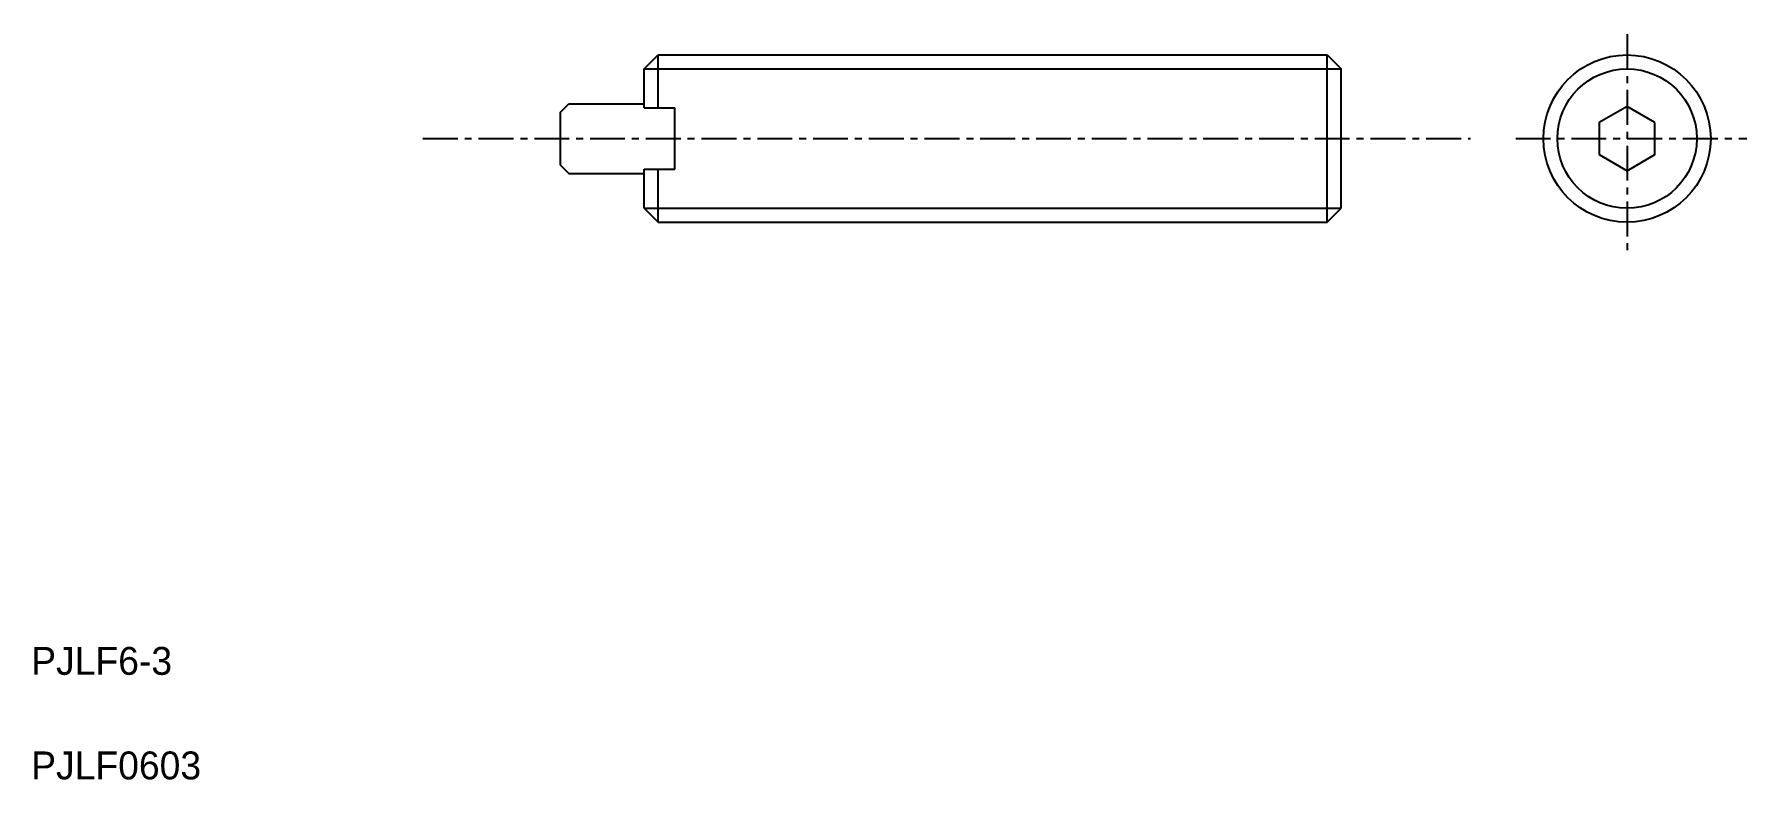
# Model space of a CAD drawing. Extents: x 271.6 to 333.1, y -76.9 to -50.1.
import ezdxf

# ---------------------------------------------------------------- set-up
doc = ezdxf.new("R2010")
doc.units = 0
doc.linetypes.add('CENTER', pattern=[2, 1.25, -0.25, 0.25, -0.25])
doc.layers.get('0').update_dxf_attribs({"linetype": 'CONTINUOUS'})
doc.layers.add('CENTER', color=1, linetype='CENTER')

msp = doc.modelspace()

# ---------------------------------------------------------------- linework, layer by layer
at = {"color": 7, "linetype": 'CONTINUOUS'}
for p, q in [((293.533, -51.384), (294.033, -50.884)), ((294.033, -50.884), (318.033, -50.884)), ((294.033, -52.784), (294.033, -50.884)), ((318.033, -50.884), (318.533, -51.384)), ((318.033, -56.884), (318.033, -50.884)), ((293.533, -52.784), (293.533, -51.384)), ((318.533, -56.384), (318.533, -51.384)), ((290.533, -52.934), (290.833, -52.634)), ((290.833, -52.634), (293.533, -52.634)), ((293.533, -52.784), (294.633, -52.784)), ((294.633, -54.984), (294.633, -52.784)), ((290.533, -54.834), (290.533, -52.934)), ((290.533, -54.834), (290.833, -55.134)), ((290.833, -55.134), (293.533, -55.134)), ((293.533, -54.984), (294.633, -54.984)), ((293.533, -56.384), (293.533, -54.984)), ((294.033, -56.884), (294.033, -54.984)), ((293.533, -56.384), (294.033, -56.884)), ((318.033, -56.884), (318.533, -56.384)), ((294.033, -56.884), (318.033, -56.884))]:
    msp.add_line(p, q, dxfattribs=at)
at = {"color": 3, "linetype": 'CONTINUOUS'}
for p, q in [((293.533, -51.384), (318.533, -51.384)), ((293.533, -56.384), (318.533, -56.384))]:
    msp.add_line(p, q, dxfattribs=at)
at = {"color": 7, "linetype": 'CONTINUOUS'}
msp.add_lwpolyline([(329.795, -53.307), (328.795, -52.729), (327.795, -53.307), (327.795, -54.461), (328.795, -55.039), (329.795, -54.461)], close=True, dxfattribs=at)
msp.add_circle((328.795, -53.884), 3, dxfattribs=at)
at = {"color": 3, "linetype": 'CONTINUOUS'}
msp.add_circle((328.795, -53.884), 2.5, dxfattribs=at)
at = {"layer": 'CENTER', "color": 1, "linetype": 'CENTER'}
for p, q in [((328.795, -50.141), (328.795, -57.917)), ((285.592, -53.884), (323.173, -53.884)), ((324.8, -53.884), (333.089, -53.884))]:
    msp.add_line(p, q, dxfattribs=at)

# ---------------------------------------------------------------- texts
at = {"color": 7, "linetype": 'CONTINUOUS'}
for s, p in [('PJLF6-3', (271.54, -73.121)), ('PJLF0603', (271.54, -76.871))]:
    msp.add_text(s, height=1, dxfattribs=at).set_placement(p)

doc.saveas('drawing.dxf')
